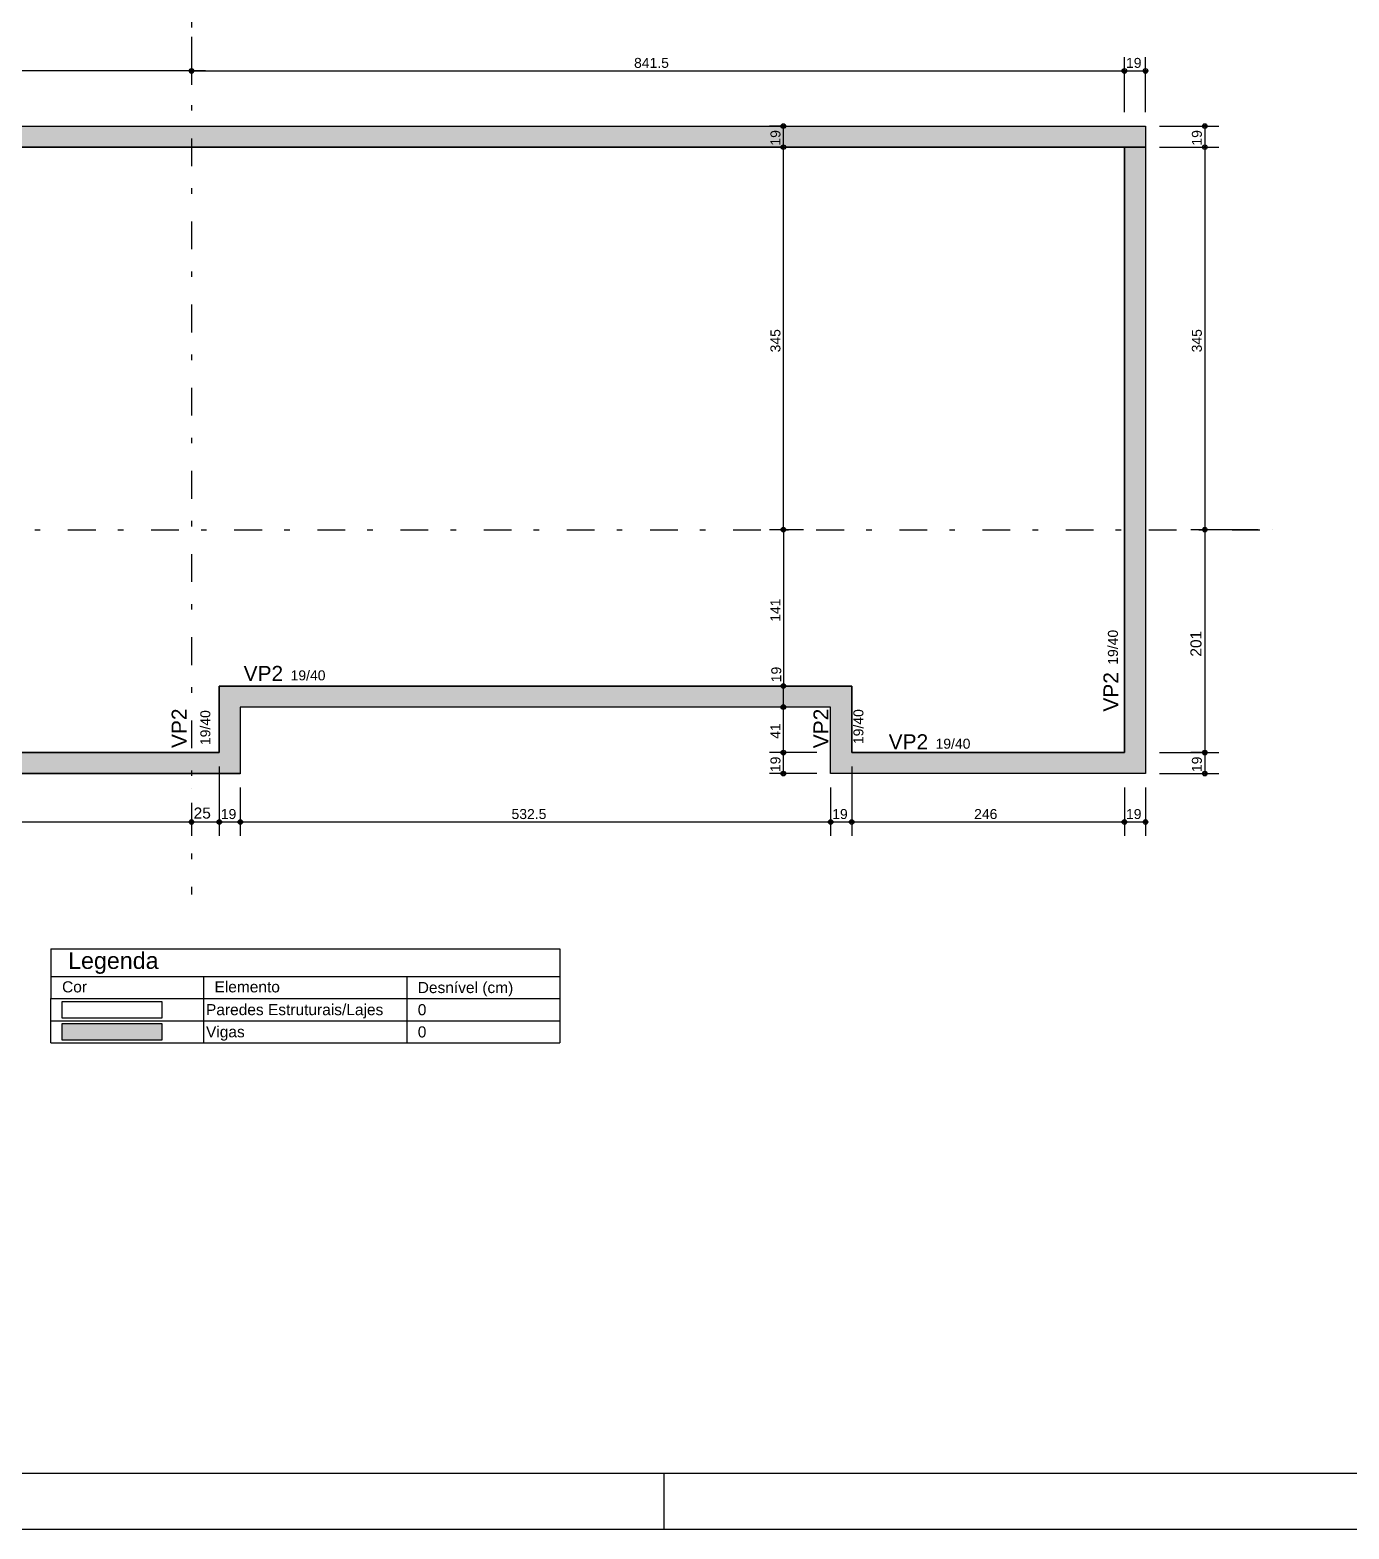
# Model space of a CAD drawing. Extents: x 0 to 119, y 0 to 84.
# Drawn here: x 51.96 to 75.76, y 0 to 27.04 of the extents above; entities that cross this region are included whole.
import ezdxf

# ---------------------------------------------------------------- set-up
doc = ezdxf.new("R2010")
doc.units = 0
doc.header["$MEASUREMENT"] = 0
doc.linetypes.add('ESTILO_TQS_0003', pattern=[1.5, 0.5, -0.4, 0.1, -0.5])
for name, color, linetype in [('18', 6, 'CONTINUOUS'), ('20', 1, 'CONTINUOUS'), ('25', 130, 'CONTINUOUS'), ('3', 7, 'CONTINUOUS'), ('32', 250, 'CONTINUOUS'), ('37', 7, 'CONTINUOUS'), ('40', 7, 'CONTINUOUS'), ('7', 232, 'CONTINUOUS')]:
    doc.layers.add(name, color=color, linetype=linetype)
doc.styles.add('TQS_ARIAL', font='arial.ttf')

msp = doc.modelspace()

# ---------------------------------------------------------------- linework, layer by layer
at = {"layer": '18', "color": 6, "linetype": 'ESTILO_TQS_0003'}
msp.add_line((54.876767, 28.084985), (54.876767, 11.448178), dxfattribs=at)
at = {"layer": '20', "color": 1, "linetype": 'ESTILO_TQS_0003'}
msp.add_line((40.647977, 18.025941), (74.369295, 18.025941), dxfattribs=at)
at = {"layer": '25', "color": 130, "linetype": 'Continuous'}
for points in [[(45.176767, 25.305821), (72.086811, 25.305821), (72.086811, 24.925821), (45.176767, 24.925821), (45.176767, 25.305821)], [(45.176767, 24.925821), (45.556767, 24.925821), (45.556767, 20.126206), (43.45712, 20.126206), (43.45712, 14.005821), (55.376767, 14.005821), (55.376767, 15.205821), (66.786811, 15.205821), (66.786811, 14.005821), (71.706811, 14.005821), (71.706811, 24.925821), (72.086811, 24.925821), (72.086811, 13.625821), (66.406811, 13.625821), (66.406811, 14.825821), (55.756767, 14.825821), (55.756767, 13.624504), (43.07712, 13.624504), (43.07712, 20.506206), (45.176767, 20.506206), (45.176767, 24.925821)], [(52.540872, 9.117409), (54.340872, 9.117409), (54.340872, 8.817409), (52.540872, 8.817409), (52.540872, 9.117409)]]:
    msp.add_lwpolyline(points, dxfattribs=at)
for points in [[(45.176767, 25.305821), (72.086811, 25.305821), (72.086811, 24.925821)], [(45.176767, 25.305821), (72.086811, 24.925821), (45.176767, 24.925821)], [(72.086811, 24.925821), (71.706811, 14.005821), (71.706811, 24.925821)], [(72.086811, 13.625821), (71.706811, 14.005821), (72.086811, 24.925821)], [(55.376767, 14.005821), (55.376767, 15.205821), (55.756767, 14.825821)], [(55.756767, 14.825821), (55.376767, 15.205821), (66.786811, 15.205821)], [(66.406811, 14.825821), (55.756767, 14.825821), (66.786811, 15.205821)], [(66.406811, 14.825821), (66.786811, 15.205821), (66.786811, 14.005821)], [(55.756767, 13.624504), (55.376767, 14.005821), (55.756767, 14.825821)], [(66.406811, 13.625821), (66.406811, 14.825821), (66.786811, 14.005821)], [(43.07712, 13.624504), (43.45712, 14.005821), (55.756767, 13.624504)], [(43.45712, 14.005821), (55.376767, 14.005821), (55.756767, 13.624504)], [(66.406811, 13.625821), (66.786811, 14.005821), (72.086811, 13.625821)], [(72.086811, 13.625821), (66.786811, 14.005821), (71.706811, 14.005821)], [(52.540872, 9.117409), (54.340872, 9.117409), (54.340872, 8.817409)], [(52.540872, 9.117409), (54.340872, 8.817409), (52.540872, 8.817409)], [(52.540872, 9.117409), (52.540872, 8.817409), (52.540872, 9.117409)]]:
    msp.add_solid(points, dxfattribs=at)
at = {"layer": '3', "color": 7, "linetype": 'Continuous'}
for p, q in [((52.340872, 10.467409), (52.340872, 9.567409)), ((52.340872, 10.467409), (61.519103, 10.467409)), ((61.519103, 10.467409), (61.519103, 9.567409)), ((52.340872, 9.967409), (61.519103, 9.967409)), ((55.090872, 9.967409), (55.090872, 9.567409)), ((58.76118, 9.967409), (58.76118, 9.567409)), ((58.76118, 9.967409), (58.76118, 9.567409)), ((52.340872, 9.567409), (61.519103, 9.567409)), ((52.340872, 9.167409), (52.340872, 9.567409)), ((55.090872, 9.567409), (55.090872, 9.167409)), ((58.76118, 9.567409), (58.76118, 9.167409)), ((58.76118, 9.567409), (58.76118, 9.167409)), ((61.519103, 9.567409), (61.519103, 9.167409)), ((52.340872, 9.167409), (61.519103, 9.167409)), ((52.340872, 9.167409), (61.519103, 9.167409)), ((52.340872, 9.167409), (61.519103, 9.167409)), ((52.340872, 9.167409), (61.519103, 9.167409)), ((52.340872, 9.167409), (61.519103, 9.167409)), ((52.340872, 9.167409), (61.519103, 9.167409)), ((52.340872, 8.767409), (52.340872, 9.167409)), ((55.090872, 9.167409), (55.090872, 8.767409)), ((58.76118, 9.167409), (58.76118, 8.767409)), ((58.76118, 9.167409), (58.76118, 8.767409)), ((61.519103, 9.167409), (61.519103, 8.767409)), ((52.340872, 8.767409), (61.519103, 8.767409)), ((52.340872, 8.767409), (61.519103, 8.767409)), ((52.340872, 8.767409), (61.519103, 8.767409)), ((52.340872, 8.767409), (61.519103, 8.767409))]:
    msp.add_line(p, q, dxfattribs=at)
for points in [[(45.176767, 25.305821), (72.086811, 25.305821), (72.086811, 13.625821), (66.406811, 13.625821), (66.406811, 14.825821), (55.756767, 14.825821), (55.756767, 13.625821), (43.07712, 13.625821), (43.07712, 20.506206), (45.176767, 20.506206), (45.176767, 25.305821)], [(45.556767, 24.925821), (71.706811, 24.925821), (71.706811, 14.005821), (66.786811, 14.005821), (66.786811, 15.205821), (55.376767, 15.205821), (55.376767, 14.005821), (43.45712, 14.005821), (43.45712, 20.126206), (45.556767, 20.126206), (45.556767, 24.925821)], [(52.540872, 9.517409), (54.340872, 9.517409), (54.340872, 9.217409), (52.540872, 9.217409), (52.540872, 9.517409)], [(52.540872, 9.117409), (54.340872, 9.117409), (54.340872, 8.817409), (52.540872, 8.817409), (52.540872, 9.117409)]]:
    msp.add_lwpolyline(points, dxfattribs=at)
at = {"layer": '32', "color": 250, "linetype": 'Continuous'}
for p, q in [((54.876767, 26.914598), (54.876767, 26.051907)), ((71.706811, 25.555821), (71.706811, 26.551907)), ((71.706811, 25.555821), (71.706811, 26.551907)), ((72.086811, 25.555821), (72.086811, 26.551907)), ((55.126767, 26.301907), (45.306767, 26.301907)), ((54.876767, 26.301907), (71.706811, 26.301907)), ((54.876767, 26.301907), (54.876767, 26.301907)), ((71.706811, 26.301907), (72.086811, 26.301907)), ((65.547089, 25.305821), (65.304752, 25.305821)), ((65.554752, 24.925821), (65.554752, 25.305821)), ((65.797089, 25.305821), (65.797089, 25.305821)), ((71.706811, 25.305821), (71.706811, 25.305821)), ((71.706811, 25.305821), (71.706811, 25.305821)), ((72.086811, 25.305821), (72.086811, 25.305821)), ((72.086811, 25.305821), (72.086811, 25.305821)), ((72.336811, 25.305821), (73.406786, 25.305821)), ((73.156786, 25.305821), (73.156786, 24.925821)), ((65.586811, 24.925821), (65.304752, 24.925821)), ((65.836811, 24.925821), (65.304752, 24.925821)), ((65.554752, 18.025941), (65.554752, 24.925821)), ((65.836811, 24.925821), (65.836811, 24.925821)), ((66.086811, 24.925821), (66.086811, 24.925821)), ((72.086811, 24.925821), (72.086811, 24.925821)), ((72.086811, 24.925821), (72.086811, 24.925821)), ((72.336811, 24.925821), (73.406786, 24.925821)), ((72.336811, 24.925821), (73.406786, 24.925821)), ((73.156786, 24.925821), (73.156786, 18.025941)), ((73.156786, 18.275941), (73.156786, 13.755821)), ((65.91767, 18.025941), (65.304752, 18.025941)), ((65.554752, 18.025941), (65.554752, 15.205821)), ((65.554752, 18.025941), (65.554752, 18.025941)), ((66.16767, 18.025941), (66.16767, 18.025941)), ((74.119295, 18.025941), (72.906786, 18.025941)), ((74.119295, 18.025941), (72.906786, 18.025941)), ((74.369295, 18.025941), (74.369295, 18.025941)), ((74.369295, 18.025941), (74.369295, 18.025941)), ((65.494565, 15.205821), (65.304752, 15.205821)), ((65.494565, 15.205821), (65.304752, 15.205821)), ((65.554752, 14.825821), (65.554752, 15.205821)), ((65.744565, 15.205821), (65.744565, 15.205821)), ((65.744565, 15.205821), (65.744565, 15.205821)), ((65.480864, 14.825821), (65.304752, 14.825821)), ((65.480864, 14.825821), (65.304752, 14.825821)), ((65.554752, 14.005821), (65.554752, 14.825821)), ((65.730864, 14.825821), (65.730864, 14.825821)), ((65.730864, 14.825821), (65.730864, 14.825821)), ((55.376767, 14.005821), (55.376767, 14.005821)), ((66.156811, 14.005821), (65.304752, 14.005821)), ((66.156811, 14.005821), (65.304752, 14.005821)), ((65.554752, 13.625821), (65.554752, 14.005821)), ((66.406811, 14.005821), (66.406811, 14.005821)), ((66.406811, 14.005821), (66.406811, 14.005821)), ((66.786811, 14.005821), (66.786811, 14.005821)), ((72.086811, 14.005821), (72.086811, 14.005821)), ((72.336811, 14.005821), (73.406786, 14.005821)), ((73.156786, 14.005821), (72.906786, 14.005821)), ((73.156786, 14.005821), (73.156786, 13.625821)), ((73.406786, 14.005821), (73.406786, 14.005821)), ((55.376767, 13.755821), (55.376767, 12.502672)), ((55.376767, 13.625821), (55.376767, 13.625821)), ((55.756767, 13.624504), (55.756767, 13.624504)), ((55.756767, 13.624504), (55.756767, 13.624504)), ((66.156811, 13.625821), (65.304752, 13.625821)), ((66.406811, 13.625821), (66.406811, 13.625821)), ((66.406811, 13.625821), (66.406811, 13.625821)), ((66.406811, 13.625821), (66.406811, 13.625821)), ((66.786811, 13.755821), (66.786811, 12.502672)), ((66.786811, 13.625821), (66.786811, 13.625821)), ((71.706811, 13.625821), (71.706811, 13.625821)), ((71.706811, 13.625821), (71.706811, 13.625821)), ((72.086811, 13.625821), (72.086811, 13.625821)), ((72.086811, 13.625821), (72.086811, 13.625821)), ((72.336811, 13.625821), (73.406786, 13.625821)), ((54.876767, 13.349194), (54.876767, 13.349194)), ((55.376767, 13.375821), (55.376767, 12.502672)), ((55.756767, 13.374504), (55.756767, 12.502672)), ((55.756767, 13.374504), (55.756767, 12.502672)), ((66.406811, 13.375821), (66.406811, 12.502672)), ((66.406811, 13.375821), (66.406811, 12.502672)), ((66.786811, 13.375821), (66.786811, 12.502672)), ((71.706811, 13.375821), (71.706811, 12.502672)), ((71.706811, 13.375821), (71.706811, 12.502672)), ((72.086811, 13.375821), (72.086811, 12.502672)), ((54.876767, 13.099194), (54.876767, 12.502672)), ((54.876767, 12.752672), (43.45712, 12.752672)), ((55.626767, 12.752672), (54.626767, 12.752672)), ((54.876767, 12.752672), (54.876767, 12.752672)), ((55.756767, 12.752672), (55.376767, 12.752672)), ((66.406811, 12.752672), (55.756767, 12.752672)), ((66.786811, 12.752672), (66.406811, 12.752672)), ((71.706811, 12.752672), (66.786811, 12.752672)), ((72.086811, 12.752672), (71.706811, 12.752672))]:
    msp.add_line(p, q, dxfattribs=at)
for centre, radius in [((54.876767, 26.301907), 0.041625), ((54.876767, 26.301907), 0.04), ((54.876767, 26.301907), 0.02075), ((54.876767, 26.301907), 0.02), ((71.706811, 26.301907), 0.041625), ((71.706811, 26.301907), 0.041625), ((71.706811, 26.301907), 0.02075), ((71.706811, 26.301907), 0.02075), ((72.086811, 26.301907), 0.041625), ((72.086811, 26.301907), 0.02075), ((65.554752, 25.305821), 0.041625), ((65.554752, 25.305821), 0.02075), ((73.156786, 25.305821), 0.041625), ((73.156786, 25.305821), 0.02075), ((65.554752, 24.925821), 0.041625), ((65.554752, 24.925821), 0.041625), ((65.554752, 24.925821), 0.02075), ((65.554752, 24.925821), 0.02075), ((73.156786, 24.925821), 0.041625), ((73.156786, 24.925821), 0.041625), ((73.156786, 24.925821), 0.02075), ((73.156786, 24.925821), 0.02075), ((65.554752, 18.025941), 0.041625), ((65.554752, 18.025941), 0.041625), ((65.554752, 18.025941), 0.02075), ((65.554752, 18.025941), 0.02075), ((73.156786, 18.025941), 0.041625), ((73.156786, 18.025941), 0.04), ((73.156786, 18.025941), 0.02075), ((73.156786, 18.025941), 0.02), ((65.554752, 15.205821), 0.041625), ((65.554752, 15.205821), 0.041625), ((65.554752, 15.205821), 0.02075), ((65.554752, 15.205821), 0.02075), ((65.554752, 14.825821), 0.041625), ((65.554752, 14.825821), 0.041625), ((65.554752, 14.825821), 0.02075), ((65.554752, 14.825821), 0.02075), ((65.554752, 14.005821), 0.041625), ((65.554752, 14.005821), 0.041625), ((65.554752, 14.005821), 0.02075), ((65.554752, 14.005821), 0.02075), ((73.156786, 14.005821), 0.041625), ((73.156786, 14.005821), 0.04), ((73.156786, 14.005821), 0.02075), ((73.156786, 14.005821), 0.02), ((65.554752, 13.625821), 0.041625), ((65.554752, 13.625821), 0.02075), ((73.156786, 13.625821), 0.041625), ((73.156786, 13.625821), 0.02075), ((54.876767, 12.752672), 0.041625), ((54.876767, 12.752672), 0.04), ((54.876767, 12.752672), 0.02075), ((54.876767, 12.752672), 0.02), ((55.376767, 12.752672), 0.041625), ((55.376767, 12.752672), 0.04), ((55.376767, 12.752672), 0.02075), ((55.376767, 12.752672), 0.02), ((55.756767, 12.752672), 0.041625), ((55.756767, 12.752672), 0.041625), ((55.756767, 12.752672), 0.02075), ((55.756767, 12.752672), 0.02075), ((66.406811, 12.752672), 0.041625), ((66.406811, 12.752672), 0.041625), ((66.406811, 12.752672), 0.02075), ((66.406811, 12.752672), 0.02075), ((66.786811, 12.752672), 0.041625), ((66.786811, 12.752672), 0.041625), ((66.786811, 12.752672), 0.02075), ((66.786811, 12.752672), 0.02075), ((71.706811, 12.752672), 0.041625), ((71.706811, 12.752672), 0.041625), ((71.706811, 12.752672), 0.02075), ((71.706811, 12.752672), 0.02075), ((72.086811, 12.752672), 0.041625), ((72.086811, 12.752672), 0.02075)]:
    msp.add_circle(centre, radius, dxfattribs=at)
at = {"layer": '40', "linetype": 'Continuous'}
for p, q in [((63.4, 0.999998), (63.4, -0.000002)), ((0, 0), (117.9, -0.000002))]:
    msp.add_line(p, q, dxfattribs=at)
at = {"layer": '7', "color": 232, "linetype": 'Continuous'}
msp.add_line((117.9, 0.999998), (3, 0.999999), dxfattribs=at)

# ---------------------------------------------------------------- texts
at = {"layer": '3', "color": 7, "linetype": 'Continuous', "style": 'TQS_ARIAL'}
for s, height, p in [('Legenda', 0.3, (52.650382, 10.103349)), ('Cor', 0.2, (52.540872, 9.679909)), ('Elemento', 0.2, (55.290872, 9.679909)), (' Desnível (cm)', 0.2, (58.880321, 9.667306)), ('Paredes Estruturais/Lajes', 0.2, (55.13768, 9.268899)), (' 0', 0.2, (58.880321, 9.267306)), ('Vigas', 0.2, (55.13768, 8.868899)), (' 0', 0.2, (58.880321, 8.867306))]:
    msp.add_text(s, height=height, dxfattribs=at).set_placement(p)
at = {"layer": '32', "color": 250, "linetype": 'Continuous', "style": 'TQS_ARIAL'}
for s, height, p in [('841.5', 0.18, (62.859789, 26.355907)), ('19', 0.18, (71.734811, 26.355907)), ('25', 0.2, (54.914722, 12.814343)), ('19', 0.18, (55.404767, 12.806672)), ('532.5', 0.18, (60.649789, 12.806672)), ('19', 0.18, (66.434811, 12.806672)), ('246', 0.18, (68.994811, 12.806672)), ('19', 0.18, (71.734811, 12.806672))]:
    msp.add_text(s, height=height, dxfattribs=at).set_placement(p)
for s, height, p in [('19', 0.18, (65.500752, 24.953821)), ('19', 0.18, (73.102786, 24.953821)), ('345', 0.18, (65.500752, 21.223881)), ('345', 0.18, (73.102786, 21.223881)), ('141', 0.18, (65.500752, 16.363881)), ('201', 0.2, (73.096786, 15.735881)), ('19', 0.18, (65.515102, 15.273831)), ('41', 0.18, (65.500752, 14.253821)), ('19', 0.18, (65.500752, 13.653821)), ('19', 0.18, (73.102786, 13.653821))]:
    msp.add_text(s, height=height, rotation=90, dxfattribs=at).set_placement(p)
at = {"layer": '37', "color": 7, "linetype": 'Continuous', "style": 'TQS_ARIAL'}
for s, height, p in [('19/40', 0.18, (71.588553, 15.589912)), ('VP2', 0.27, (71.597799, 14.743964)), ('VP2', 0.27, (54.788063, 14.0878)), ('19/40', 0.18, (55.21544, 14.140563)), ('VP2', 0.27, (66.367026, 14.083557)), ('19/40', 0.18, (66.997324, 14.158876))]:
    msp.add_text(s, height=height, rotation=90, dxfattribs=at).set_placement(p)
for s, height, p in [('VP2', 0.27, (55.816416, 15.298709)), ('19/40', 0.18, (56.664364, 15.307955)), ('VP2', 0.27, (67.452962, 14.066028)), ('19/40', 0.18, (68.298909, 14.075274))]:
    msp.add_text(s, height=height, dxfattribs=at).set_placement(p)

doc.saveas('drawing.dxf')
